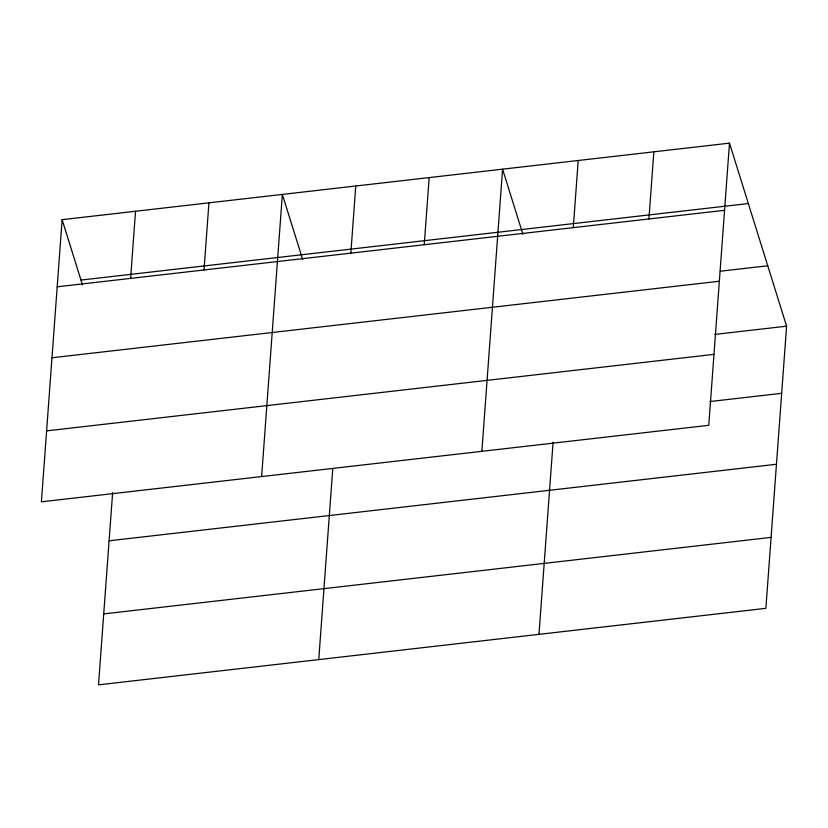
<?xml version="1.0" encoding="UTF-8"?>
<svg xmlns="http://www.w3.org/2000/svg" width="828" height="828" viewBox="0 0 828 828"><rect width="100%" height="100%" fill="white"/><g stroke="black" fill="none" stroke-linecap="round" stroke-linejoin="round"><path stroke-width="1.24" d="M62.121 219.668L41.4 501.82L708.768 425.302L729.489 143.151L62.121 219.668L82.458 284.853M112.629 492.65L98.511 684.849L765.879 608.332L786.6 326.18L729.489 143.151M130.596 278.394L135.533 211.254M204.009 269.969L208.935 202.829M261.627 476.576L282.348 194.414L302.696 259.599M318.749 659.605L332.763 468.658M350.834 253.14L355.761 186M424.236 244.726L429.173 177.585M481.865 451.322L502.586 169.16L522.923 234.355M538.976 634.351L553.094 442.142M573.286 227.638L578.213 160.487M648.924 218.965L653.851 151.824M80.968 280.071L748.336 203.543M57.194 286.809L724.552 210.291M720.319 271.211L767.753 265.778M51.978 357.768L719.346 281.241M714.812 334.409L786.6 326.18M46.606 430.87L713.974 354.353M709.875 401.549L781.673 393.321M109.099 540.798L776.457 464.27M103.728 613.9L771.085 537.382"/></g></svg>
